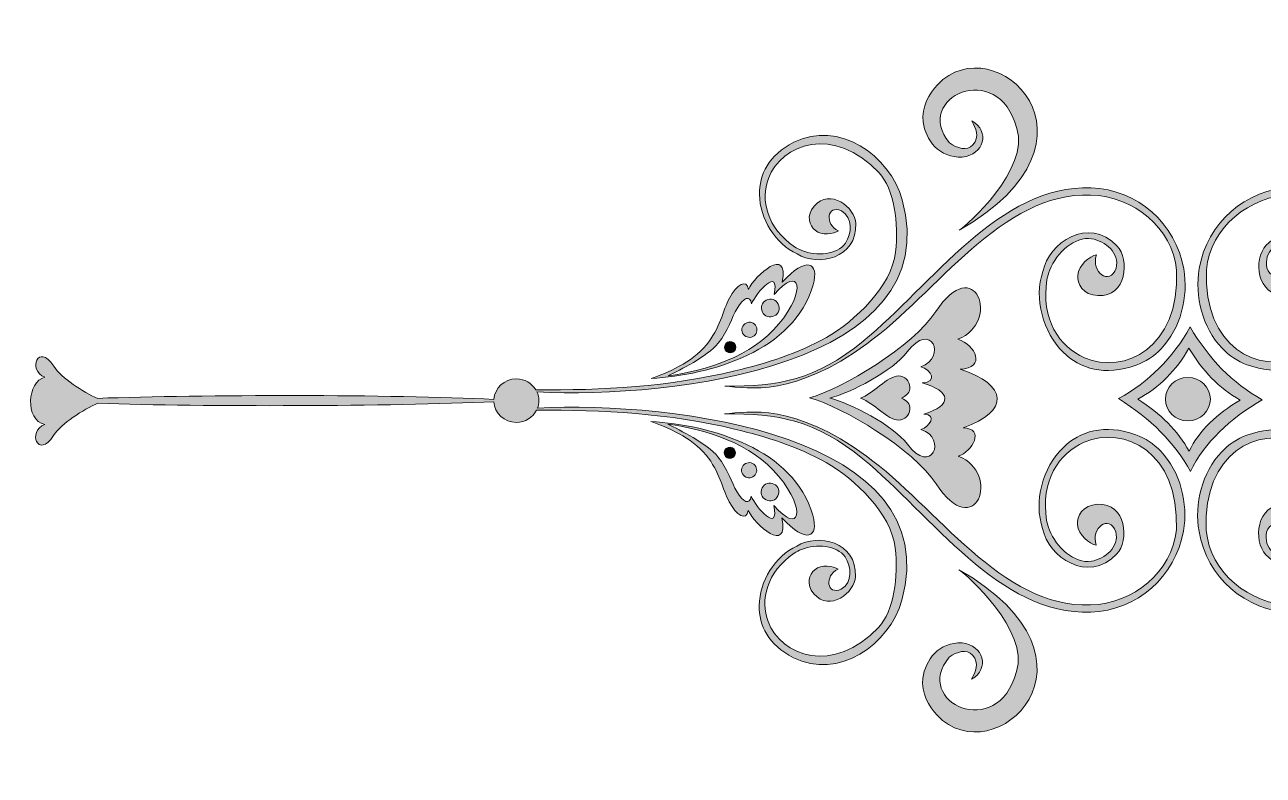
# Model space of a CAD drawing. Header units: inches. Extents: x -481 to 1076, y 171 to 670.
# Drawn here: x -481 to 342, y 171 to 670 of the extents above; entities that cross this region are included whole.
import ezdxf

# ---------------------------------------------------------------- set-up
doc = ezdxf.new("R2010")
doc.units = ezdxf.units.IN
doc.header["$MEASUREMENT"] = 0
doc.layers.add('图层 1', color=7, linetype='Continuous')

# ---------------------------------------------------------------- blocks, each defined once
blk = doc.blocks.new('block 2')
at = {"layer": '图层 1', "true_color": 0xffffff}
h = blk.add_hatch(color=7, dxfattribs=at)
h.dxf.hatch_style = 2
edge = h.paths.add_edge_path()
edge.add_spline(control_points=[(142.08, 581.87), (156.34, 583.43), (160.94, 598.88), (148.31, 606.05), (151.07, 601.2), (153.86, 595.36), (149.03, 589.93), (145.22, 585.63), (138.6, 587.65), (133.54, 591.35), (108.67, 620.98), (165.89, 648.02), (178.28, 600.88), (187.4, 574.29), (144.7, 536.13), (140, 533.21), (245.88, 593.97), (163.27, 669.76), (125.53, 629.94), (120.07, 624.18), (114.87, 615.14), (116.09, 605.2), (117.55, 593.21), (126.83, 581.12), (142.08, 581.87)], knot_values=[0, 0, 0, 0, 1, 1, 1, 2, 2, 2, 3, 3, 3, 4, 4, 4, 5, 5, 5, 6, 6, 6, 7, 7, 7, 8, 8, 8, 8], degree=3, periodic=1)
h = blk.add_hatch(color=7, dxfattribs=at)
h.dxf.hatch_style = 2
edge = h.paths.add_edge_path()
edge.add_spline(control_points=[(-140.33, 415.09), (-139.72, 416.64), (-139.35, 418.31), (-139.35, 420.07), (-139.35, 422.17), (-139.84, 424.15), (-140.67, 425.95), (-49.57, 421.04), (132.29, 443.6), (102.09, 553.48), (93.87, 583.33), (59.72, 606.65), (30.08, 591.67), (13.39, 583.23), (6.98, 570.18), (7.29, 557.03), (7.44, 541.21), (17.78, 524.11), (32.23, 517.61), (32.23, 517.61), (32.24, 517.61), (32.24, 517.61), (46.17, 508.79), (72.32, 514.63), (71.25, 537.76), (70.76, 548.44), (54.23, 561.46), (43.66, 549.3), (38.09, 542.88), (40.47, 536.25), (44.19, 533.22), (48.7, 529.55), (56.73, 530.75), (59.69, 532.94), (50.46, 537.17), (52.04, 550.53), (61.83, 546.12), (69.51, 541.68), (68.72, 531.26), (64.4, 524.76), (58.78, 516.85), (45.39, 515.83), (35.48, 519.75), (33.71, 520.56), (32.05, 521.42), (30.49, 522.35), (12.11, 534.91), (7.83, 553.5), (13.18, 567.73), (21.69, 590.38), (56.69, 603.62), (86.77, 571.36), (96.6, 560.82), (99.99, 537.82), (97.72, 518.8), (94.97, 495.77), (70.83, 472.98), (51.72, 462.11), (32.59, 451.23), (11.82, 444.93), (-9.03, 439.85), (-52.59, 429.25), (-97.47, 426.96), (-141.38, 427.2), (-143.97, 431.55), (-148.76, 434.51), (-154.32, 434.51), (-162.29, 434.51), (-168.75, 428.48), (-169.21, 420.91), (-237.07, 424.22), (-363.38, 424.15), (-432.55, 421.6), (-442.18, 425.7), (-456.56, 435.04), (-461.72, 442.94), (-472.19, 459.01), (-479.38, 440.21), (-467.65, 435.56), (-479.52, 433.1), (-481, 406.86), (-467.75, 404.3), (-479.48, 399.66), (-472.29, 380.86), (-461.81, 396.93), (-456.62, 404.89), (-442.03, 414.27), (-432.37, 418.34), (-361.42, 415.89), (-238.45, 416.27), (-169.22, 419.32), (-168.81, 411.7), (-162.33, 405.63), (-154.33, 405.63), (-148.39, 405.63), (-143.32, 408.98), (-140.9, 413.8), (-97.21, 414.02), (-52.56, 411.7), (-9.24, 401.15), (11.62, 396.07), (32.39, 389.76), (51.53, 378.89), (70.63, 368.02), (94.77, 345.24), (97.52, 322.21), (99.79, 303.17), (96.4, 280.19), (86.57, 269.64), (56.5, 237.38), (21.5, 250.62), (12.98, 273.28), (7.63, 287.5), (11.92, 306.09), (30.3, 318.65), (31.85, 319.57), (33.51, 320.45), (35.28, 321.26), (45.18, 325.17), (58.58, 324.15), (64.2, 316.23), (68.52, 309.75), (69.31, 299.32), (61.65, 294.88), (51.84, 290.48), (50.27, 303.83), (59.5, 308.07), (56.54, 310.25), (48.51, 311.45), (44, 307.78), (40.27, 304.76), (37.89, 298.12), (43.45, 291.7), (54.03, 279.54), (70.55, 292.56), (71.05, 303.24), (72.12, 326.37), (45.98, 332.21), (32.04, 323.4), (17.58, 316.89), (7.24, 299.79), (7.1, 283.98), (6.78, 270.81), (13.19, 257.77), (29.87, 249.33), (59.52, 234.36), (93.68, 257.67), (101.89, 287.52), (132.04, 397.18), (-49.03, 419.87), (-140.33, 415.09)], knot_values=[0, 0, 0, 0, 1, 1, 1, 2, 2, 2, 3, 3, 3, 4, 4, 4, 5, 5, 5, 6, 6, 6, 7, 7, 7, 8, 8, 8, 9, 9, 9, 10, 10, 10, 11, 11, 11, 12, 12, 12, 13, 13, 13, 14, 14, 14, 15, 15, 15, 16, 16, 16, 17, 17, 17, 18, 18, 18, 19, 19, 19, 20, 20, 20, 21, 21, 21, 22, 22, 22, 23, 23, 23, 24, 24, 24, 25, 25, 25, 26, 26, 26, 27, 27, 27, 28, 28, 28, 29, 29, 29, 30, 30, 30, 31, 31, 31, 32, 32, 32, 33, 33, 33, 34, 34, 34, 35, 35, 35, 36, 36, 36, 37, 37, 37, 38, 38, 38, 39, 39, 39, 40, 40, 40, 41, 41, 41, 42, 42, 42, 43, 43, 43, 44, 44, 44, 45, 45, 45, 46, 46, 46, 47, 47, 47, 48, 48, 48, 49, 49, 49, 50, 50, 50, 50], degree=3, periodic=1)
h = blk.add_hatch(color=7, dxfattribs=at)
h.dxf.hatch_style = 2
edge = h.paths.add_edge_path()
edge.add_spline(control_points=[(-15.73, 429.76), (0.5, 428.22), (30.24, 422.55), (78.52, 457.74), (125.25, 491.8), (168.21, 558.72), (227.36, 556.66), (256.05, 555.66), (281.66, 534.96), (284.49, 506.71), (286.63, 454.49), (249.61, 437.41), (223.19, 448.57), (206.59, 455.57), (194.1, 474.4), (198.3, 500.45), (198.77, 502.55), (199.38, 504.68), (200.13, 506.86), (204.84, 518.57), (216.64, 529.25), (228.02, 527.63), (237.12, 526.05), (246.73, 518.24), (244.3, 508.02), (240.09, 496), (227.32, 505.54), (231.21, 516.92), (226.92, 516.17), (219.34, 510.23), (218.82, 503.37), (218.38, 497.69), (222.14, 490.24), (232.19, 489.81), (251.28, 488.97), (253.56, 513.79), (244.78, 522.93), (225.77, 542.71), (199.43, 525), (195.64, 505.82), (195.64, 505.82), (195.64, 505.82), (195.64, 505.82), (189.45, 488.09), (195.72, 465.26), (209.2, 452.24), (220.25, 441.23), (236.69, 436.1), (257.55, 443.57), (263.82, 445.82), (269.55, 449.66), (274.13, 454.48), (287.27, 468.3), (292.42, 489.05), (289.23, 507.54), (284.04, 537.73), (258.52, 560.32), (227.6, 561.44), (166.66, 563.64), (121.95, 497.13), (76.21, 459.61), (44.81, 433.86), (19.54, 429.32), (-15.73, 429.76)], knot_values=[0, 0, 0, 0, 1, 1, 1, 2, 2, 2, 3, 3, 3, 4, 4, 4, 5, 5, 5, 6, 6, 6, 7, 7, 7, 8, 8, 8, 9, 9, 9, 10, 10, 10, 11, 11, 11, 12, 12, 12, 13, 13, 13, 14, 14, 14, 15, 15, 15, 16, 16, 16, 17, 17, 17, 18, 18, 18, 19, 19, 19, 20, 20, 20, 21, 21, 21, 21], degree=3, periodic=1)
h = blk.add_hatch(color=7, dxfattribs=at)
h.dxf.hatch_style = 2
edge = h.paths.add_edge_path()
edge.add_spline(control_points=[(331.26, 443.94), (352.11, 436.47), (368.56, 441.61), (379.61, 452.6), (393.09, 465.63), (399.36, 488.46), (393.17, 506.19), (393.17, 506.19), (393.17, 506.19), (393.17, 506.19), (389.38, 525.36), (363.04, 543.08), (344.02, 523.29), (335.25, 514.16), (337.54, 489.33), (356.61, 490.17), (366.66, 490.61), (370.43, 498.07), (369.99, 503.75), (369.47, 510.6), (361.88, 516.53), (357.6, 517.29), (361.48, 505.91), (348.71, 496.37), (344.52, 508.4), (342.08, 518.61), (351.68, 526.43), (360.79, 528.01), (372.18, 529.62), (383.97, 518.95), (388.68, 507.23), (389.43, 505.04), (390.03, 502.92), (390.5, 500.82), (394.7, 474.78), (382.21, 455.94), (365.61, 448.94), (339.19, 437.79), (302.17, 454.86), (304.31, 507.08), (307.14, 535.33), (332.75, 556.03), (361.44, 557.03), (420.6, 559.1), (463.55, 492.17), (510.28, 458.12), (558.57, 422.92), (588.31, 428.6), (604.54, 430.13), (569.27, 429.69), (544, 434.23), (512.6, 459.99), (466.86, 497.5), (422.14, 564.01), (361.22, 561.81), (330.29, 560.69), (304.76, 538.09), (299.58, 507.91), (296.4, 489.41), (301.55, 468.68), (314.67, 454.85), (319.26, 450.03), (324.99, 446.18), (331.26, 443.94)], knot_values=[0, 0, 0, 0, 1, 1, 1, 2, 2, 2, 3, 3, 3, 4, 4, 4, 5, 5, 5, 6, 6, 6, 7, 7, 7, 8, 8, 8, 9, 9, 9, 10, 10, 10, 11, 11, 11, 12, 12, 12, 13, 13, 13, 14, 14, 14, 15, 15, 15, 16, 16, 16, 17, 17, 17, 18, 18, 18, 19, 19, 19, 20, 20, 20, 21, 21, 21, 21], degree=3, periodic=1)
h = blk.add_hatch(color=7, dxfattribs=at)
h.dxf.hatch_style = 2
edge = h.paths.add_edge_path()
edge.add_spline(control_points=[(42.86, 496.98), (47.16, 512.03), (38.51, 516.27), (22.42, 498.88), (27.17, 523.29), (3.89, 503.33), (0.02, 493.87), (-0.99, 501.4), (-7.92, 497.02), (-12.64, 488.23), (-17.09, 479.98), (-19.06, 467.88), (-28.01, 457.1), (-37.68, 445.45), (-54.1, 438.37), (-64.76, 434.7), (-24.73, 437.31), (30.26, 452.87), (42.86, 496.98)], knot_values=[0, 0, 0, 0, 1, 1, 1, 2, 2, 2, 3, 3, 3, 4, 4, 4, 5, 5, 5, 6, 6, 6, 6], degree=3, periodic=1)
edge = h.paths.add_edge_path()
edge.add_spline(control_points=[(-53.34, 436.58), (-45.48, 440.63), (-27.7, 449.08), (-20.1, 458.28), (-13.6, 466.15), (-11.08, 475.51), (-7.63, 481.3), (-3.39, 488.42), (1.11, 490.66), (1.97, 484.33), (5, 491.78), (20.78, 509.76), (17.09, 490.53), (34.14, 510.61), (38.99, 493.78), (20.18, 470.99), (2.12, 449.11), (-28.52, 440.08), (-53.34, 436.58)], knot_values=[0, 0, 0, 0, 1, 1, 1, 2, 2, 2, 3, 3, 3, 4, 4, 4, 5, 5, 5, 6, 6, 6, 6], degree=3, periodic=1)
h = blk.add_hatch(color=7, dxfattribs=at)
h.dxf.hatch_style = 2
edge = h.paths.add_edge_path()
edge.add_spline(control_points=[(140.53, 440.94), (158.19, 441.54), (150.87, 457.18), (139.17, 460.85), (168.3, 472.41), (150.44, 519.09), (124.41, 479.19), (109.31, 456.04), (62.39, 427.91), (40.47, 422), (62.41, 416.07), (109.56, 387.98), (124.65, 364.85), (150.69, 324.95), (168.55, 371.64), (139.42, 383.2), (148.76, 386.14), (157.37, 401.55), (142.66, 402.04), (173.74, 412.92), (172.71, 430.64), (140.53, 440.94)], knot_values=[0, 0, 0, 0, 1, 1, 1, 2, 2, 2, 3, 3, 3, 4, 4, 4, 5, 5, 5, 6, 6, 6, 7, 7, 7, 7], degree=3, periodic=1)
edge = h.paths.add_edge_path()
edge.add_spline(control_points=[(116.58, 411.09), (125.59, 410.82), (120.32, 402.57), (114.6, 400.99), (132.43, 394.81), (121.5, 369.81), (105.56, 391.17), (96.33, 403.56), (67.47, 418.59), (54.04, 421.78), (67.46, 424.93), (96.16, 440), (105.41, 452.39), (121.35, 473.75), (132.28, 448.76), (114.45, 442.57), (121.6, 440.6), (126.09, 432.23), (115.28, 431.91), (134.97, 426.4), (135.61, 416.91), (116.58, 411.09)], knot_values=[0, 0, 0, 0, 1, 1, 1, 2, 2, 2, 3, 3, 3, 4, 4, 4, 5, 5, 5, 6, 6, 6, 7, 7, 7, 7], degree=3, periodic=1)
h = blk.add_hatch(color=7, dxfattribs=at)
h.dxf.hatch_style = 2
edge = h.paths.add_edge_path()
edge.add_spline(control_points=[(11.81, 486.86), (8.9, 485.41), (7.71, 481.86), (9.17, 478.95), (10.62, 476.04), (14.16, 474.86), (17.08, 476.31), (20, 477.77), (21.17, 481.3), (19.72, 484.22), (18.27, 487.14), (14.71, 488.32), (11.81, 486.86)], knot_values=[0, 0, 0, 0, 1, 1, 1, 2, 2, 2, 3, 3, 3, 4, 4, 4, 4], degree=3, periodic=1)
h = blk.add_hatch(color=7, dxfattribs=at)
h.dxf.hatch_style = 2
edge = h.paths.add_edge_path()
edge.add_spline(control_points=[(-1.66, 471.65), (-4.15, 470.41), (-5.15, 467.39), (-3.92, 464.9), (-2.67, 462.41), (0.35, 461.4), (2.83, 462.65), (5.32, 463.89), (6.33, 466.91), (5.08, 469.4), (3.84, 471.88), (0.82, 472.9), (-1.66, 471.65)], knot_values=[0, 0, 0, 0, 1, 1, 1, 2, 2, 2, 3, 3, 3, 4, 4, 4, 4], degree=3, periodic=1)
h = blk.add_hatch(color=7, dxfattribs=at)
h.dxf.hatch_style = 2
edge = h.paths.add_edge_path()
edge.add_spline(control_points=[(341.36, 420.69), (321.56, 431.61), (305.82, 448.04), (293.46, 469.04), (282.01, 448.3), (266.03, 432.5), (245.83, 421.41), (267.18, 408.09), (283.32, 392.06), (293.72, 373.05), (303.1, 392.43), (319.74, 407.9), (341.36, 420.69)], knot_values=[0, 0, 0, 0, 1, 1, 1, 2, 2, 2, 3, 3, 3, 4, 4, 4, 4], degree=3, periodic=1)
edge = h.paths.add_edge_path()
edge.add_spline(control_points=[(292.82, 386.48), (285.38, 400.05), (273.86, 411.5), (258.62, 421), (273.04, 428.92), (284.45, 440.2), (292.62, 455.01), (301.46, 440.02), (312.69, 428.29), (326.82, 420.49), (311.38, 411.36), (299.5, 400.31), (292.82, 386.48)], knot_values=[0, 0, 0, 0, 1, 1, 1, 2, 2, 2, 3, 3, 3, 4, 4, 4, 4], degree=3, periodic=1)
h = blk.add_hatch(color=7, dxfattribs=at)
h.dxf.hatch_style = 2
edge = h.paths.add_edge_path()
edge.add_spline(control_points=[(-13.91, 458.94), (-15.76, 458.01), (-16.51, 455.75), (-15.59, 453.89), (-14.67, 452.04), (-12.4, 451.28), (-10.54, 452.2), (-8.69, 453.13), (-7.93, 455.39), (-8.86, 457.26), (-9.79, 459.11), (-12.05, 459.87), (-13.91, 458.94)], knot_values=[0, 0, 0, 0, 1, 1, 1, 2, 2, 2, 3, 3, 3, 4, 4, 4, 4], degree=3, periodic=1)
h = blk.add_hatch(color=7, dxfattribs=at)
h.dxf.hatch_style = 2
edge = h.paths.add_edge_path()
edge.add_spline(control_points=[(107.22, 429.13), (107.22, 433.18), (103.86, 436.46), (99.74, 436.46), (92.25, 436.46), (82.63, 424.36), (74.31, 421.78), (83.94, 418.39), (92.25, 407.1), (99.74, 407.1), (103.86, 407.1), (107.22, 410.39), (107.22, 414.44), (107.22, 418.11), (105.35, 419.95), (101.61, 421.78), (105.35, 423.62), (107.22, 425.46), (107.22, 429.13)], knot_values=[0, 0, 0, 0, 1, 1, 1, 2, 2, 2, 3, 3, 3, 4, 4, 4, 5, 5, 5, 6, 6, 6, 6], degree=3, periodic=1)
h = blk.add_hatch(color=7, dxfattribs=at)
h.dxf.hatch_style = 2
edge = h.paths.add_edge_path()
edge.add_spline(control_points=[(291.95, 435.49), (283.69, 435.49), (276.99, 429.02), (276.99, 421.05), (276.99, 413.08), (283.69, 406.61), (291.95, 406.61), (300.22, 406.61), (306.93, 413.08), (306.93, 421.05), (306.93, 429.02), (300.22, 435.49), (291.95, 435.49)], knot_values=[0, 0, 0, 0, 1, 1, 1, 2, 2, 2, 3, 3, 3, 4, 4, 4, 4], degree=3, periodic=1)
h = blk.add_hatch(color=7, dxfattribs=at)
h.dxf.hatch_style = 2
edge = h.paths.add_edge_path()
edge.add_spline(control_points=[(257.36, 397.44), (236.5, 404.9), (220.06, 399.76), (209, 388.77), (195.52, 375.75), (189.26, 352.91), (195.45, 335.19), (195.45, 335.19), (195.45, 335.18), (195.45, 335.18), (199.24, 316), (225.58, 298.29), (244.59, 318.07), (253.36, 327.21), (251.09, 352.04), (232, 351.2), (221.96, 350.76), (218.19, 343.31), (218.62, 337.62), (219.14, 330.77), (226.73, 324.83), (231.02, 324.08), (227.13, 335.46), (239.9, 345), (244.1, 332.98), (246.54, 322.76), (236.93, 314.94), (227.83, 313.36), (216.44, 311.75), (204.64, 322.43), (199.93, 334.14), (199.19, 336.32), (198.58, 338.46), (198.11, 340.55), (193.92, 366.59), (206.4, 385.43), (223, 392.44), (249.43, 403.59), (286.44, 386.51), (284.3, 334.29), (281.47, 306.04), (255.87, 285.34), (227.17, 284.34), (168.01, 282.27), (125.05, 349.2), (78.33, 383.26), (30.05, 418.46), (0.31, 412.78), (-15.92, 411.24), (19.34, 411.69), (44.62, 407.14), (76.01, 381.39), (121.76, 343.87), (166.47, 277.37), (227.39, 279.57), (258.33, 280.68), (283.85, 303.28), (289.04, 333.46), (292.23, 351.96), (287.07, 372.7), (273.94, 386.52), (269.36, 391.34), (263.63, 395.19), (257.36, 397.44)], knot_values=[0, 0, 0, 0, 1, 1, 1, 2, 2, 2, 3, 3, 3, 4, 4, 4, 5, 5, 5, 6, 6, 6, 7, 7, 7, 8, 8, 8, 9, 9, 9, 10, 10, 10, 11, 11, 11, 12, 12, 12, 13, 13, 13, 14, 14, 14, 15, 15, 15, 16, 16, 16, 17, 17, 17, 18, 18, 18, 19, 19, 19, 20, 20, 20, 21, 21, 21, 21], degree=3, periodic=1)
h = blk.add_hatch(color=7, dxfattribs=at)
h.dxf.hatch_style = 2
edge = h.paths.add_edge_path()
edge.add_spline(control_points=[(604.35, 410.87), (588.11, 412.4), (558.38, 418.09), (510.09, 382.89), (463.37, 348.83), (420.41, 281.91), (361.25, 283.98), (332.56, 284.97), (306.95, 305.67), (304.12, 333.92), (301.98, 386.14), (339, 403.21), (365.43, 392.06), (382.01, 385.06), (394.51, 366.23), (390.32, 340.18), (389.84, 338.09), (389.24, 335.95), (388.5, 333.77), (383.79, 322.06), (371.98, 311.38), (360.59, 313), (351.49, 314.57), (341.88, 322.4), (344.32, 332.61), (348.52, 344.63), (361.29, 335.09), (357.41, 323.71), (361.69, 324.46), (369.28, 330.4), (369.81, 337.26), (370.24, 342.94), (366.47, 350.4), (356.42, 350.83), (337.34, 351.67), (335.06, 326.84), (343.84, 317.7), (362.84, 297.92), (389.19, 315.64), (392.98, 334.81), (399.17, 352.55), (392.9, 375.37), (379.42, 388.4), (368.36, 399.4), (351.93, 404.53), (331.07, 397.06), (324.79, 394.82), (319.06, 390.97), (314.49, 386.15), (301.35, 372.32), (296.2, 351.59), (299.38, 333.1), (304.58, 302.91), (330.1, 280.31), (361.02, 279.19), (421.96, 277), (466.66, 343.5), (512.41, 381.02), (543.8, 406.77), (569.07, 411.32), (604.35, 410.87)], knot_values=[0, 0, 0, 0, 1, 1, 1, 2, 2, 2, 3, 3, 3, 4, 4, 4, 5, 5, 5, 6, 6, 6, 7, 7, 7, 8, 8, 8, 9, 9, 9, 10, 10, 10, 11, 11, 11, 12, 12, 12, 13, 13, 13, 14, 14, 14, 15, 15, 15, 16, 16, 16, 17, 17, 17, 18, 18, 18, 19, 19, 19, 20, 20, 20, 20], degree=3, periodic=1)
h = blk.add_hatch(color=7, dxfattribs=at)
h.dxf.hatch_style = 2
edge = h.paths.add_edge_path()
edge.add_spline(control_points=[(22.23, 342.13), (38.32, 324.73), (46.96, 328.97), (42.67, 344.02), (30.06, 388.14), (-24.92, 403.7), (-64.95, 406.31), (-54.29, 402.64), (-37.88, 395.56), (-28.21, 383.9), (-19.26, 373.12), (-17.28, 361.02), (-12.84, 352.76), (-8.11, 343.98), (-1.18, 339.6), (-0.18, 347.13), (3.7, 337.67), (26.98, 317.71), (22.23, 342.13)], knot_values=[0, 0, 0, 0, 1, 1, 1, 2, 2, 2, 3, 3, 3, 4, 4, 4, 5, 5, 5, 6, 6, 6, 6], degree=3, periodic=1)
edge = h.paths.add_edge_path()
edge.add_spline(control_points=[(1.78, 356.68), (0.91, 350.34), (-3.58, 352.58), (-7.83, 359.7), (-11.28, 365.49), (-13.8, 374.85), (-20.3, 382.73), (-27.89, 391.92), (-45.68, 400.37), (-53.53, 404.42), (-28.72, 400.92), (1.92, 391.89), (19.98, 370.01), (38.79, 347.22), (33.96, 330.4), (16.89, 350.47), (20.58, 331.24), (4.81, 349.22), (1.78, 356.68)], knot_values=[0, 0, 0, 0, 1, 1, 1, 2, 2, 2, 3, 3, 3, 4, 4, 4, 5, 5, 5, 6, 6, 6, 6], degree=3, periodic=1)
h = blk.add_hatch(color=7, dxfattribs=at)
h.dxf.hatch_style = 2
edge = h.paths.add_edge_path()
edge.add_spline(control_points=[(-10.74, 388.8), (-12.6, 389.72), (-14.85, 388.97), (-15.78, 387.11), (-16.71, 385.25), (-15.95, 382.99), (-14.1, 382.06), (-12.24, 381.13), (-9.97, 381.89), (-9.05, 383.75), (-8.12, 385.6), (-8.88, 387.87), (-10.74, 388.8)], knot_values=[0, 0, 0, 0, 1, 1, 1, 2, 2, 2, 3, 3, 3, 4, 4, 4, 4], degree=3, periodic=1)
h = blk.add_hatch(color=7, dxfattribs=at)
h.dxf.hatch_style = 2
edge = h.paths.add_edge_path()
edge.add_spline(control_points=[(2.64, 378.36), (0.15, 379.6), (-2.87, 378.58), (-4.11, 376.1), (-5.36, 373.62), (-4.34, 370.59), (-1.85, 369.35), (0.63, 368.11), (3.65, 369.12), (4.89, 371.6), (6.13, 374.09), (5.12, 377.12), (2.64, 378.36)], knot_values=[0, 0, 0, 0, 1, 1, 1, 2, 2, 2, 3, 3, 3, 4, 4, 4, 4], degree=3, periodic=1)
h = blk.add_hatch(color=7, dxfattribs=at)
h.dxf.hatch_style = 2
edge = h.paths.add_edge_path()
edge.add_spline(control_points=[(19.52, 356.79), (20.97, 359.7), (19.8, 363.24), (16.88, 364.69), (13.97, 366.14), (10.42, 364.97), (8.98, 362.05), (7.52, 359.14), (8.7, 355.59), (11.62, 354.14), (14.52, 352.68), (18.07, 353.87), (19.52, 356.79)], knot_values=[0, 0, 0, 0, 1, 1, 1, 2, 2, 2, 3, 3, 3, 4, 4, 4, 4], degree=3, periodic=1)
h = blk.add_hatch(color=7, dxfattribs=at)
h.dxf.hatch_style = 2
edge = h.paths.add_edge_path()
edge.add_spline(control_points=[(139.8, 307.79), (144.5, 304.88), (187.21, 266.7), (178.08, 240.12), (165.7, 192.97), (108.48, 220.02), (133.35, 249.66), (138.4, 253.36), (145.03, 255.37), (148.84, 251.07), (153.67, 245.64), (150.88, 239.8), (148.11, 234.95), (160.75, 242.12), (156.15, 257.58), (141.88, 259.13), (126.64, 259.88), (117.35, 247.79), (115.88, 235.79), (114.67, 225.86), (119.88, 216.82), (125.34, 211.06), (163.07, 171.25), (245.68, 247.03), (139.8, 307.79)], knot_values=[0, 0, 0, 0, 1, 1, 1, 2, 2, 2, 3, 3, 3, 4, 4, 4, 5, 5, 5, 6, 6, 6, 7, 7, 7, 8, 8, 8, 8], degree=3, periodic=1)
at = {"layer": '图层 1', "lineweight": 0}
for points, knots in [([(142.08, 581.87), (156.34, 583.43), (160.94, 598.88), (148.31, 606.05), (151.07, 601.2), (153.86, 595.36), (149.03, 589.93), (145.22, 585.63), (138.6, 587.65), (133.54, 591.35), (108.67, 620.98), (165.89, 648.02), (178.28, 600.88), (187.4, 574.29), (144.7, 536.13), (140, 533.21), (245.88, 593.97), (163.27, 669.76), (125.53, 629.94), (120.07, 624.18), (114.87, 615.14), (116.09, 605.2), (117.55, 593.21), (126.83, 581.12), (142.08, 581.87)], [0, 0, 0, 0, 1, 1, 1, 2, 2, 2, 3, 3, 3, 4, 4, 4, 5, 5, 5, 6, 6, 6, 7, 7, 7, 8, 8, 8, 8]), ([(-140.33, 415.09), (-139.72, 416.64), (-139.35, 418.31), (-139.35, 420.07), (-139.35, 422.17), (-139.84, 424.15), (-140.67, 425.95), (-49.57, 421.04), (132.29, 443.6), (102.09, 553.48), (93.87, 583.33), (59.72, 606.65), (30.08, 591.67), (13.39, 583.23), (6.98, 570.18), (7.29, 557.03), (7.44, 541.21), (17.78, 524.11), (32.23, 517.61), (32.23, 517.61), (32.24, 517.61), (32.24, 517.61), (46.17, 508.79), (72.32, 514.63), (71.25, 537.76), (70.76, 548.44), (54.23, 561.46), (43.66, 549.3), (38.09, 542.88), (40.47, 536.25), (44.19, 533.22), (48.7, 529.55), (56.73, 530.75), (59.69, 532.94), (50.46, 537.17), (52.04, 550.53), (61.83, 546.12), (69.51, 541.68), (68.72, 531.26), (64.4, 524.76), (58.78, 516.85), (45.39, 515.83), (35.48, 519.75), (33.71, 520.56), (32.05, 521.42), (30.49, 522.35), (12.11, 534.91), (7.83, 553.5), (13.18, 567.73), (21.69, 590.38), (56.69, 603.62), (86.77, 571.36), (96.6, 560.82), (99.99, 537.82), (97.72, 518.8), (94.97, 495.77), (70.83, 472.98), (51.72, 462.11), (32.59, 451.23), (11.82, 444.93), (-9.03, 439.85), (-52.59, 429.25), (-97.47, 426.96), (-141.38, 427.2), (-143.97, 431.55), (-148.76, 434.51), (-154.32, 434.51), (-162.29, 434.51), (-168.75, 428.48), (-169.21, 420.91), (-237.07, 424.22), (-363.38, 424.15), (-432.55, 421.6), (-442.18, 425.7), (-456.56, 435.04), (-461.72, 442.94), (-472.19, 459.01), (-479.38, 440.21), (-467.65, 435.56), (-479.52, 433.1), (-481, 406.86), (-467.75, 404.3), (-479.48, 399.66), (-472.29, 380.86), (-461.81, 396.93), (-456.62, 404.89), (-442.03, 414.27), (-432.37, 418.34), (-361.42, 415.89), (-238.45, 416.27), (-169.22, 419.32), (-168.81, 411.7), (-162.33, 405.63), (-154.33, 405.63), (-148.39, 405.63), (-143.32, 408.98), (-140.9, 413.8), (-97.21, 414.02), (-52.56, 411.7), (-9.24, 401.15), (11.62, 396.07), (32.39, 389.76), (51.53, 378.89), (70.63, 368.02), (94.77, 345.24), (97.52, 322.21), (99.79, 303.17), (96.4, 280.19), (86.57, 269.64), (56.5, 237.38), (21.5, 250.62), (12.98, 273.28), (7.63, 287.5), (11.92, 306.09), (30.3, 318.65), (31.85, 319.57), (33.51, 320.45), (35.28, 321.26), (45.18, 325.17), (58.58, 324.15), (64.2, 316.23), (68.52, 309.75), (69.31, 299.32), (61.65, 294.88), (51.84, 290.48), (50.27, 303.83), (59.5, 308.07), (56.54, 310.25), (48.51, 311.45), (44, 307.78), (40.27, 304.76), (37.89, 298.12), (43.45, 291.7), (54.03, 279.54), (70.55, 292.56), (71.05, 303.24), (72.12, 326.37), (45.98, 332.21), (32.04, 323.4), (17.58, 316.89), (7.24, 299.79), (7.1, 283.98), (6.78, 270.81), (13.19, 257.77), (29.87, 249.33), (59.52, 234.36), (93.68, 257.67), (101.89, 287.52), (132.04, 397.18), (-49.03, 419.87), (-140.33, 415.09)], [0, 0, 0, 0, 1, 1, 1, 2, 2, 2, 3, 3, 3, 4, 4, 4, 5, 5, 5, 6, 6, 6, 7, 7, 7, 8, 8, 8, 9, 9, 9, 10, 10, 10, 11, 11, 11, 12, 12, 12, 13, 13, 13, 14, 14, 14, 15, 15, 15, 16, 16, 16, 17, 17, 17, 18, 18, 18, 19, 19, 19, 20, 20, 20, 21, 21, 21, 22, 22, 22, 23, 23, 23, 24, 24, 24, 25, 25, 25, 26, 26, 26, 27, 27, 27, 28, 28, 28, 29, 29, 29, 30, 30, 30, 31, 31, 31, 32, 32, 32, 33, 33, 33, 34, 34, 34, 35, 35, 35, 36, 36, 36, 37, 37, 37, 38, 38, 38, 39, 39, 39, 40, 40, 40, 41, 41, 41, 42, 42, 42, 43, 43, 43, 44, 44, 44, 45, 45, 45, 46, 46, 46, 47, 47, 47, 48, 48, 48, 49, 49, 49, 50, 50, 50, 50]), ([(-15.73, 429.76), (0.5, 428.22), (30.24, 422.55), (78.52, 457.74), (125.25, 491.8), (168.21, 558.72), (227.36, 556.66), (256.05, 555.66), (281.66, 534.96), (284.49, 506.71), (286.63, 454.49), (249.61, 437.41), (223.19, 448.57), (206.59, 455.57), (194.1, 474.4), (198.3, 500.45), (198.77, 502.55), (199.38, 504.68), (200.13, 506.86), (204.84, 518.57), (216.64, 529.25), (228.02, 527.63), (237.12, 526.05), (246.73, 518.24), (244.3, 508.02), (240.09, 496), (227.32, 505.54), (231.21, 516.92), (226.92, 516.17), (219.34, 510.23), (218.82, 503.37), (218.38, 497.69), (222.14, 490.24), (232.19, 489.81), (251.28, 488.97), (253.56, 513.79), (244.78, 522.93), (225.77, 542.71), (199.43, 525), (195.64, 505.82), (195.64, 505.82), (195.64, 505.82), (195.64, 505.82), (189.45, 488.09), (195.72, 465.26), (209.2, 452.24), (220.25, 441.23), (236.69, 436.1), (257.55, 443.57), (263.82, 445.82), (269.55, 449.66), (274.13, 454.48), (287.27, 468.3), (292.42, 489.05), (289.23, 507.54), (284.04, 537.73), (258.52, 560.32), (227.6, 561.44), (166.66, 563.64), (121.95, 497.13), (76.21, 459.61), (44.81, 433.86), (19.54, 429.32), (-15.73, 429.76)], [0, 0, 0, 0, 1, 1, 1, 2, 2, 2, 3, 3, 3, 4, 4, 4, 5, 5, 5, 6, 6, 6, 7, 7, 7, 8, 8, 8, 9, 9, 9, 10, 10, 10, 11, 11, 11, 12, 12, 12, 13, 13, 13, 14, 14, 14, 15, 15, 15, 16, 16, 16, 17, 17, 17, 18, 18, 18, 19, 19, 19, 20, 20, 20, 21, 21, 21, 21]), ([(331.26, 443.94), (352.11, 436.47), (368.56, 441.61), (379.61, 452.6), (393.09, 465.63), (399.36, 488.46), (393.17, 506.19), (393.17, 506.19), (393.17, 506.19), (393.17, 506.19), (389.38, 525.36), (363.04, 543.08), (344.02, 523.29), (335.25, 514.16), (337.54, 489.33), (356.61, 490.17), (366.66, 490.61), (370.43, 498.07), (369.99, 503.75), (369.47, 510.6), (361.88, 516.53), (357.6, 517.29), (361.48, 505.91), (348.71, 496.37), (344.52, 508.4), (342.08, 518.61), (351.68, 526.43), (360.79, 528.01), (372.18, 529.62), (383.97, 518.95), (388.68, 507.23), (389.43, 505.04), (390.03, 502.92), (390.5, 500.82), (394.7, 474.78), (382.21, 455.94), (365.61, 448.94), (339.19, 437.79), (302.17, 454.86), (304.31, 507.08), (307.14, 535.33), (332.75, 556.03), (361.44, 557.03), (420.6, 559.1), (463.55, 492.17), (510.28, 458.12), (558.57, 422.92), (588.31, 428.6), (604.54, 430.13), (569.27, 429.69), (544, 434.23), (512.6, 459.99), (466.86, 497.5), (422.14, 564.01), (361.22, 561.81), (330.29, 560.69), (304.76, 538.09), (299.58, 507.91), (296.4, 489.41), (301.55, 468.68), (314.67, 454.85), (319.26, 450.03), (324.99, 446.18), (331.26, 443.94)], [0, 0, 0, 0, 1, 1, 1, 2, 2, 2, 3, 3, 3, 4, 4, 4, 5, 5, 5, 6, 6, 6, 7, 7, 7, 8, 8, 8, 9, 9, 9, 10, 10, 10, 11, 11, 11, 12, 12, 12, 13, 13, 13, 14, 14, 14, 15, 15, 15, 16, 16, 16, 17, 17, 17, 18, 18, 18, 19, 19, 19, 20, 20, 20, 21, 21, 21, 21]), ([(42.86, 496.98), (47.16, 512.03), (38.51, 516.27), (22.42, 498.88), (27.17, 523.29), (3.89, 503.33), (0.02, 493.87), (-0.99, 501.4), (-7.92, 497.02), (-12.64, 488.23), (-17.09, 479.98), (-19.06, 467.88), (-28.01, 457.1), (-37.68, 445.45), (-54.1, 438.37), (-64.76, 434.7), (-24.73, 437.31), (30.26, 452.87), (42.86, 496.98)], [0, 0, 0, 0, 1, 1, 1, 2, 2, 2, 3, 3, 3, 4, 4, 4, 5, 5, 5, 6, 6, 6, 6]), ([(140.53, 440.94), (158.19, 441.54), (150.87, 457.18), (139.17, 460.85), (168.3, 472.41), (150.44, 519.09), (124.41, 479.19), (109.31, 456.04), (62.39, 427.91), (40.47, 422), (62.41, 416.07), (109.56, 387.98), (124.65, 364.85), (150.69, 324.95), (168.55, 371.64), (139.42, 383.2), (148.76, 386.14), (157.37, 401.55), (142.66, 402.04), (173.74, 412.92), (172.71, 430.64), (140.53, 440.94)], [0, 0, 0, 0, 1, 1, 1, 2, 2, 2, 3, 3, 3, 4, 4, 4, 5, 5, 5, 6, 6, 6, 7, 7, 7, 7]), ([(-53.34, 436.58), (-45.48, 440.63), (-27.7, 449.08), (-20.1, 458.28), (-13.6, 466.15), (-11.08, 475.51), (-7.63, 481.3), (-3.39, 488.42), (1.11, 490.66), (1.97, 484.33), (5, 491.78), (20.78, 509.76), (17.09, 490.53), (34.14, 510.61), (38.99, 493.78), (20.18, 470.99), (2.12, 449.11), (-28.52, 440.08), (-53.34, 436.58)], [0, 0, 0, 0, 1, 1, 1, 2, 2, 2, 3, 3, 3, 4, 4, 4, 5, 5, 5, 6, 6, 6, 6]), ([(11.81, 486.86), (8.9, 485.41), (7.71, 481.86), (9.17, 478.95), (10.62, 476.04), (14.16, 474.86), (17.08, 476.31), (20, 477.77), (21.17, 481.3), (19.72, 484.22), (18.27, 487.14), (14.71, 488.32), (11.81, 486.86)], [0, 0, 0, 0, 1, 1, 1, 2, 2, 2, 3, 3, 3, 4, 4, 4, 4]), ([(-1.66, 471.65), (-4.15, 470.41), (-5.15, 467.39), (-3.92, 464.9), (-2.67, 462.41), (0.35, 461.4), (2.83, 462.65), (5.32, 463.89), (6.33, 466.91), (5.08, 469.4), (3.84, 471.88), (0.82, 472.9), (-1.66, 471.65)], [0, 0, 0, 0, 1, 1, 1, 2, 2, 2, 3, 3, 3, 4, 4, 4, 4]), ([(116.58, 411.09), (125.59, 410.82), (120.32, 402.57), (114.6, 400.99), (132.43, 394.81), (121.5, 369.81), (105.56, 391.17), (96.33, 403.56), (67.47, 418.59), (54.04, 421.78), (67.46, 424.93), (96.16, 440), (105.41, 452.39), (121.35, 473.75), (132.28, 448.76), (114.45, 442.57), (121.6, 440.6), (126.09, 432.23), (115.28, 431.91), (134.97, 426.4), (135.61, 416.91), (116.58, 411.09)], [0, 0, 0, 0, 1, 1, 1, 2, 2, 2, 3, 3, 3, 4, 4, 4, 5, 5, 5, 6, 6, 6, 7, 7, 7, 7]), ([(341.36, 420.69), (321.56, 431.61), (305.82, 448.04), (293.46, 469.04), (282.01, 448.3), (266.03, 432.5), (245.83, 421.41), (267.18, 408.09), (283.32, 392.06), (293.72, 373.05), (303.1, 392.43), (319.74, 407.9), (341.36, 420.69)], [0, 0, 0, 0, 1, 1, 1, 2, 2, 2, 3, 3, 3, 4, 4, 4, 4]), ([(-13.91, 458.94), (-15.76, 458.01), (-16.51, 455.75), (-15.59, 453.89), (-14.67, 452.04), (-12.4, 451.28), (-10.54, 452.2), (-8.69, 453.13), (-7.93, 455.39), (-8.86, 457.26), (-9.79, 459.11), (-12.05, 459.87), (-13.91, 458.94)], [0, 0, 0, 0, 1, 1, 1, 2, 2, 2, 3, 3, 3, 4, 4, 4, 4]), ([(292.82, 386.48), (285.38, 400.05), (273.86, 411.5), (258.62, 421), (273.04, 428.92), (284.45, 440.2), (292.62, 455.01), (301.46, 440.02), (312.69, 428.29), (326.82, 420.49), (311.38, 411.36), (299.5, 400.31), (292.82, 386.48)], [0, 0, 0, 0, 1, 1, 1, 2, 2, 2, 3, 3, 3, 4, 4, 4, 4]), ([(107.22, 429.13), (107.22, 433.18), (103.86, 436.46), (99.74, 436.46), (92.25, 436.46), (82.63, 424.36), (74.31, 421.78), (83.94, 418.39), (92.25, 407.1), (99.74, 407.1), (103.86, 407.1), (107.22, 410.39), (107.22, 414.44), (107.22, 418.11), (105.35, 419.95), (101.61, 421.78), (105.35, 423.62), (107.22, 425.46), (107.22, 429.13)], [0, 0, 0, 0, 1, 1, 1, 2, 2, 2, 3, 3, 3, 4, 4, 4, 5, 5, 5, 6, 6, 6, 6]), ([(291.95, 435.49), (283.69, 435.49), (276.99, 429.02), (276.99, 421.05), (276.99, 413.08), (283.69, 406.61), (291.95, 406.61), (300.22, 406.61), (306.93, 413.08), (306.93, 421.05), (306.93, 429.02), (300.22, 435.49), (291.95, 435.49)], [0, 0, 0, 0, 1, 1, 1, 2, 2, 2, 3, 3, 3, 4, 4, 4, 4]), ([(257.36, 397.44), (236.5, 404.9), (220.06, 399.76), (209, 388.77), (195.52, 375.75), (189.26, 352.91), (195.45, 335.19), (195.45, 335.19), (195.45, 335.18), (195.45, 335.18), (199.24, 316), (225.58, 298.29), (244.59, 318.07), (253.36, 327.21), (251.09, 352.04), (232, 351.2), (221.96, 350.76), (218.19, 343.31), (218.62, 337.62), (219.14, 330.77), (226.73, 324.83), (231.02, 324.08), (227.13, 335.46), (239.9, 345), (244.1, 332.98), (246.54, 322.76), (236.93, 314.94), (227.83, 313.36), (216.44, 311.75), (204.64, 322.43), (199.93, 334.14), (199.19, 336.32), (198.58, 338.46), (198.11, 340.55), (193.92, 366.59), (206.4, 385.43), (223, 392.44), (249.43, 403.59), (286.44, 386.51), (284.3, 334.29), (281.47, 306.04), (255.87, 285.34), (227.17, 284.34), (168.01, 282.27), (125.05, 349.2), (78.33, 383.26), (30.05, 418.46), (0.31, 412.78), (-15.92, 411.24), (19.34, 411.69), (44.62, 407.14), (76.01, 381.39), (121.76, 343.87), (166.47, 277.37), (227.39, 279.57), (258.33, 280.68), (283.85, 303.28), (289.04, 333.46), (292.23, 351.96), (287.07, 372.7), (273.94, 386.52), (269.36, 391.34), (263.63, 395.19), (257.36, 397.44)], [0, 0, 0, 0, 1, 1, 1, 2, 2, 2, 3, 3, 3, 4, 4, 4, 5, 5, 5, 6, 6, 6, 7, 7, 7, 8, 8, 8, 9, 9, 9, 10, 10, 10, 11, 11, 11, 12, 12, 12, 13, 13, 13, 14, 14, 14, 15, 15, 15, 16, 16, 16, 17, 17, 17, 18, 18, 18, 19, 19, 19, 20, 20, 20, 21, 21, 21, 21]), ([(604.35, 410.87), (588.11, 412.4), (558.38, 418.09), (510.09, 382.89), (463.37, 348.83), (420.41, 281.91), (361.25, 283.98), (332.56, 284.97), (306.95, 305.67), (304.12, 333.92), (301.98, 386.14), (339, 403.21), (365.43, 392.06), (382.01, 385.06), (394.51, 366.23), (390.32, 340.18), (389.84, 338.09), (389.24, 335.95), (388.5, 333.77), (383.79, 322.06), (371.98, 311.38), (360.59, 313), (351.49, 314.57), (341.88, 322.4), (344.32, 332.61), (348.52, 344.63), (361.29, 335.09), (357.41, 323.71), (361.69, 324.46), (369.28, 330.4), (369.81, 337.26), (370.24, 342.94), (366.47, 350.4), (356.42, 350.83), (337.34, 351.67), (335.06, 326.84), (343.84, 317.7), (362.84, 297.92), (389.19, 315.64), (392.98, 334.81), (399.17, 352.55), (392.9, 375.37), (379.42, 388.4), (368.36, 399.4), (351.93, 404.53), (331.07, 397.06), (324.79, 394.82), (319.06, 390.97), (314.49, 386.15), (301.35, 372.32), (296.2, 351.59), (299.38, 333.1), (304.58, 302.91), (330.1, 280.31), (361.02, 279.19), (421.96, 277), (466.66, 343.5), (512.41, 381.02), (543.8, 406.77), (569.07, 411.32), (604.35, 410.87)], [0, 0, 0, 0, 1, 1, 1, 2, 2, 2, 3, 3, 3, 4, 4, 4, 5, 5, 5, 6, 6, 6, 7, 7, 7, 8, 8, 8, 9, 9, 9, 10, 10, 10, 11, 11, 11, 12, 12, 12, 13, 13, 13, 14, 14, 14, 15, 15, 15, 16, 16, 16, 17, 17, 17, 18, 18, 18, 19, 19, 19, 20, 20, 20, 20]), ([(22.23, 342.13), (38.32, 324.73), (46.96, 328.97), (42.67, 344.02), (30.06, 388.14), (-24.92, 403.7), (-64.95, 406.31), (-54.29, 402.64), (-37.88, 395.56), (-28.21, 383.9), (-19.26, 373.12), (-17.28, 361.02), (-12.84, 352.76), (-8.11, 343.98), (-1.18, 339.6), (-0.18, 347.13), (3.7, 337.67), (26.98, 317.71), (22.23, 342.13)], [0, 0, 0, 0, 1, 1, 1, 2, 2, 2, 3, 3, 3, 4, 4, 4, 5, 5, 5, 6, 6, 6, 6]), ([(1.78, 356.68), (0.91, 350.34), (-3.58, 352.58), (-7.83, 359.7), (-11.28, 365.49), (-13.8, 374.85), (-20.3, 382.73), (-27.89, 391.92), (-45.68, 400.37), (-53.53, 404.42), (-28.72, 400.92), (1.92, 391.89), (19.98, 370.01), (38.79, 347.22), (33.96, 330.4), (16.89, 350.47), (20.58, 331.24), (4.81, 349.22), (1.78, 356.68)], [0, 0, 0, 0, 1, 1, 1, 2, 2, 2, 3, 3, 3, 4, 4, 4, 5, 5, 5, 6, 6, 6, 6]), ([(-10.74, 388.8), (-12.6, 389.72), (-14.85, 388.97), (-15.78, 387.11), (-16.71, 385.25), (-15.95, 382.99), (-14.1, 382.06), (-12.24, 381.13), (-9.97, 381.89), (-9.05, 383.75), (-8.12, 385.6), (-8.88, 387.87), (-10.74, 388.8)], [0, 0, 0, 0, 1, 1, 1, 2, 2, 2, 3, 3, 3, 4, 4, 4, 4]), ([(2.64, 378.36), (0.15, 379.6), (-2.87, 378.58), (-4.11, 376.1), (-5.36, 373.62), (-4.34, 370.59), (-1.85, 369.35), (0.63, 368.11), (3.65, 369.12), (4.89, 371.6), (6.13, 374.09), (5.12, 377.12), (2.64, 378.36)], [0, 0, 0, 0, 1, 1, 1, 2, 2, 2, 3, 3, 3, 4, 4, 4, 4]), ([(19.52, 356.79), (20.97, 359.7), (19.8, 363.24), (16.88, 364.69), (13.97, 366.14), (10.42, 364.97), (8.98, 362.05), (7.52, 359.14), (8.7, 355.59), (11.62, 354.14), (14.52, 352.68), (18.07, 353.87), (19.52, 356.79)], [0, 0, 0, 0, 1, 1, 1, 2, 2, 2, 3, 3, 3, 4, 4, 4, 4]), ([(139.8, 307.79), (144.5, 304.88), (187.21, 266.7), (178.08, 240.12), (165.7, 192.97), (108.48, 220.02), (133.35, 249.66), (138.4, 253.36), (145.03, 255.37), (148.84, 251.07), (153.67, 245.64), (150.88, 239.8), (148.11, 234.95), (160.75, 242.12), (156.15, 257.58), (141.88, 259.13), (126.64, 259.88), (117.35, 247.79), (115.88, 235.79), (114.67, 225.86), (119.88, 216.82), (125.34, 211.06), (163.07, 171.25), (245.68, 247.03), (139.8, 307.79)], [0, 0, 0, 0, 1, 1, 1, 2, 2, 2, 3, 3, 3, 4, 4, 4, 5, 5, 5, 6, 6, 6, 7, 7, 7, 8, 8, 8, 8])]:
    blk.add_open_spline(points, degree=3, knots=knots, dxfattribs=at)

msp = doc.modelspace()

# ---------------------------------------------------------------- block references
at = {"layer": '图层 1'}
msp.add_blockref('block 2', (0, 0), dxfattribs=at)

doc.saveas('drawing.dxf')
